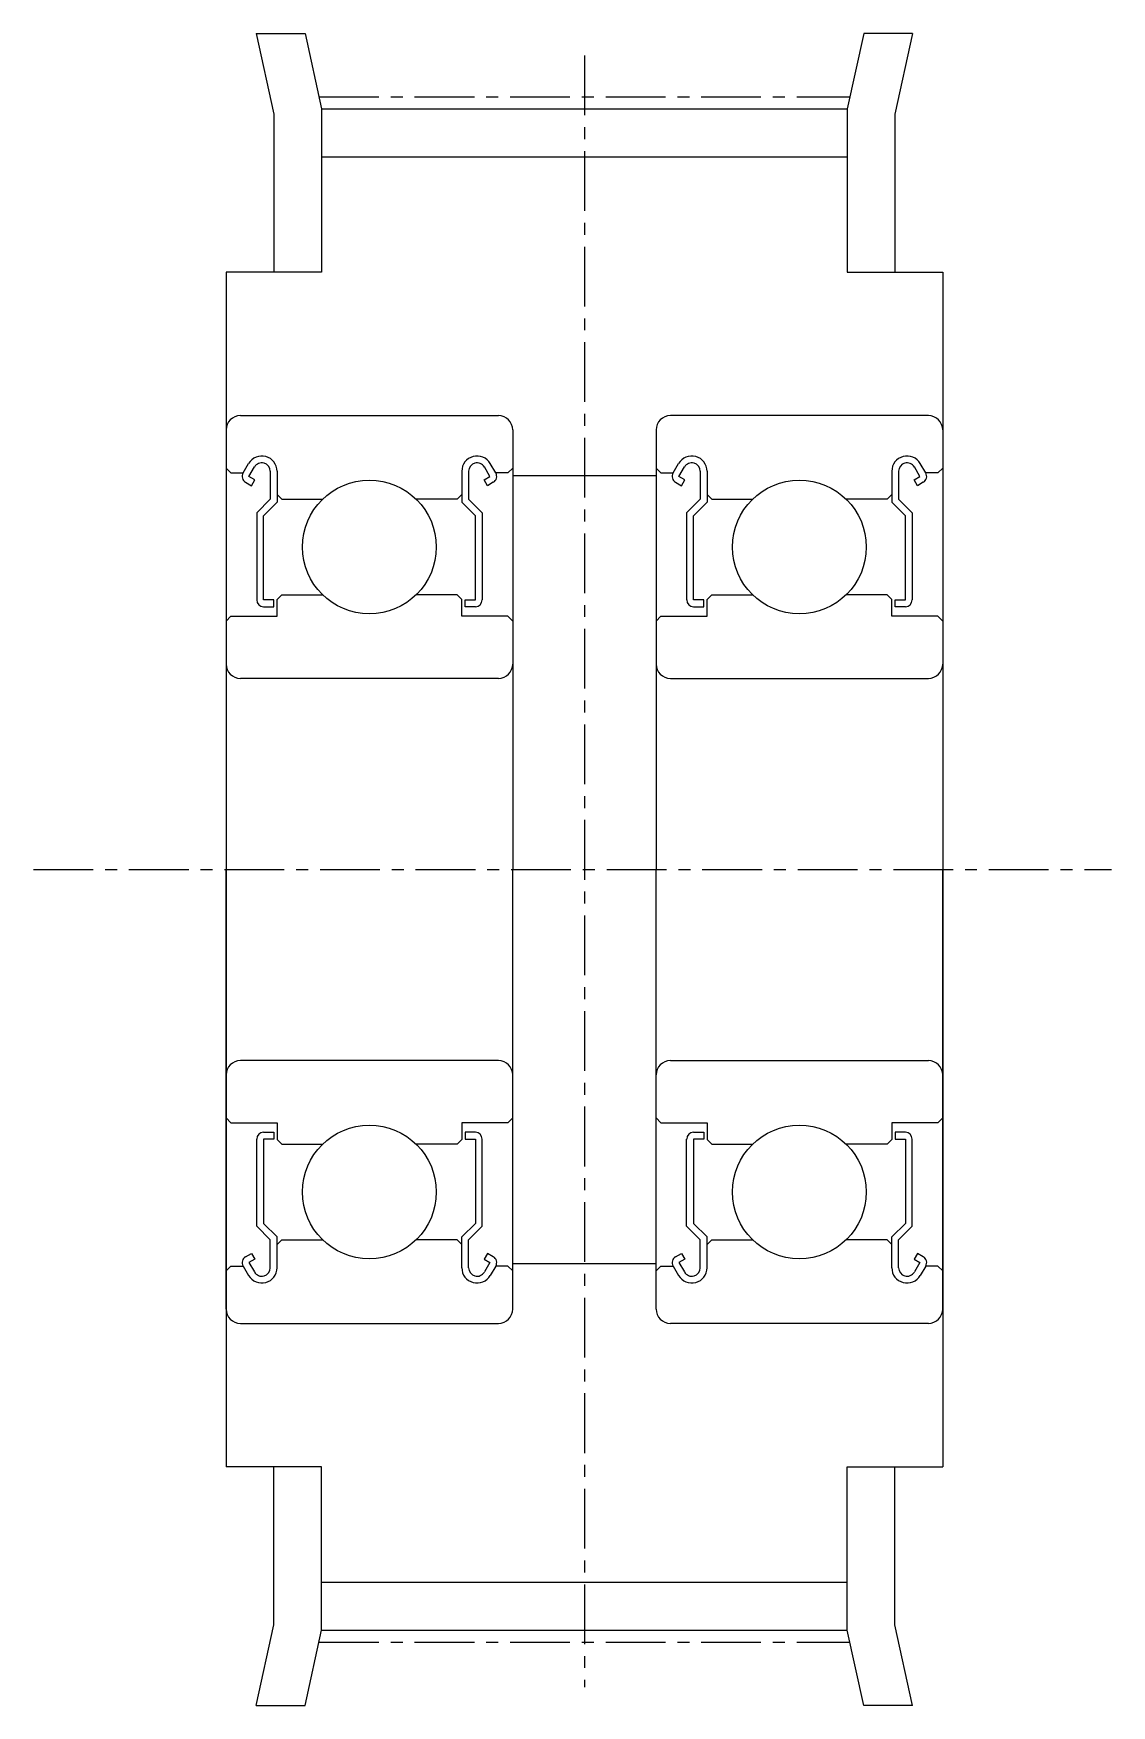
# Model space of a CAD drawing. Extents: x -286 to -133, y -61 to 69.
# Drawn here: x -155.58 to -133.02, y 34.41 to 69.41 of the extents above; entities outside this region: 2.
import ezdxf

# ---------------------------------------------------------------- set-up
doc = ezdxf.new("R2010")
doc.units = 0
doc.linetypes.add('CENTER', pattern=[2, 1.25, -0.25, 0.25, -0.25])
doc.layers.get('0').update_dxf_attribs({"linetype": 'CONTINUOUS'})
doc.layers.add('CENTER', color=1, linetype='CENTER')

msp = doc.modelspace()

# ---------------------------------------------------------------- linework, layer by layer
for p, q in [((-150.919, 69.414), (-149.895, 69.414)), ((-150.919, 69.414), (-150.551, 67.726)), ((-149.895, 69.414), (-149.551, 67.834)), ((-138.206, 69.414), (-138.551, 67.834)), ((-137.182, 69.414), (-138.206, 69.414)), ((-137.182, 69.414), (-137.551, 67.726)), ((-150.551, 67.726), (-150.551, 64.414)), ((-149.551, 67.834), (-149.551, 64.414)), ((-149.551, 67.834), (-138.551, 67.834)), ((-138.551, 67.834), (-138.551, 64.414)), ((-137.551, 67.726), (-137.551, 64.414)), ((-149.551, 66.834), (-138.551, 66.834)), ((-151.551, 64.414), (-151.551, 39.414)), ((-149.551, 64.414), (-151.551, 64.414)), ((-138.551, 64.414), (-136.551, 64.414)), ((-136.551, 64.414), (-136.551, 39.414)), ((-151.251, 61.414), (-145.851, 61.414)), ((-136.851, 61.414), (-142.251, 61.414)), ((-151.551, 61.114), (-151.551, 51.914)), ((-145.551, 61.114), (-145.551, 51.914)), ((-142.551, 61.114), (-142.551, 51.914)), ((-136.551, 61.114), (-136.551, 51.914)), ((-151.551, 60.314), (-151.451, 60.214)), ((-151.451, 60.214), (-151.195, 60.214)), ((-151.195, 60.214), (-151.079, 60.41)), ((-151.072, 60.143), (-150.956, 60.339)), ((-150.626, 60.25), (-150.626, 59.664)), ((-150.484, 60.25), (-150.484, 59.605)), ((-146.617, 60.25), (-146.617, 59.605)), ((-146.475, 60.25), (-146.475, 59.664)), ((-146.029, 60.143), (-146.145, 60.339)), ((-145.906, 60.214), (-146.022, 60.41)), ((-145.651, 60.214), (-145.906, 60.214)), ((-145.551, 60.314), (-145.651, 60.214)), ((-142.551, 60.314), (-142.451, 60.214)), ((-142.451, 60.214), (-142.195, 60.214)), ((-142.195, 60.214), (-142.079, 60.41)), ((-142.072, 60.143), (-141.956, 60.339)), ((-141.626, 60.25), (-141.626, 59.664)), ((-141.484, 60.25), (-141.484, 59.605)), ((-137.617, 60.25), (-137.617, 59.605)), ((-137.475, 60.25), (-137.475, 59.664)), ((-137.029, 60.143), (-137.145, 60.339)), ((-136.906, 60.214), (-137.022, 60.41)), ((-136.651, 60.214), (-136.906, 60.214)), ((-136.551, 60.314), (-136.651, 60.214)), ((-151.143, 60.019), (-151.02, 59.948)), ((-150.949, 60.072), (-151.072, 60.143)), ((-151.02, 59.948), (-150.949, 60.072)), ((-146.152, 60.072), (-146.029, 60.143)), ((-146.081, 59.948), (-146.152, 60.072)), ((-145.958, 60.019), (-146.081, 59.948)), ((-142.143, 60.019), (-142.02, 59.948)), ((-141.949, 60.072), (-142.072, 60.143)), ((-142.02, 59.948), (-141.949, 60.072)), ((-137.152, 60.072), (-137.029, 60.143)), ((-137.081, 59.948), (-137.152, 60.072)), ((-136.958, 60.019), (-137.081, 59.948)), ((-150.626, 59.664), (-150.911, 59.379)), ((-150.484, 59.605), (-150.768, 59.32)), ((-150.484, 59.764), (-150.384, 59.664)), ((-150.384, 59.664), (-149.53, 59.664)), ((-146.717, 59.664), (-147.571, 59.664)), ((-146.617, 59.764), (-146.717, 59.664)), ((-146.617, 59.605), (-146.333, 59.32)), ((-146.475, 59.664), (-146.191, 59.379)), ((-141.626, 59.664), (-141.911, 59.379)), ((-141.484, 59.605), (-141.768, 59.32)), ((-141.484, 59.764), (-141.384, 59.664)), ((-141.384, 59.664), (-140.53, 59.664)), ((-137.717, 59.664), (-138.571, 59.664)), ((-137.617, 59.764), (-137.717, 59.664)), ((-137.617, 59.605), (-137.333, 59.32)), ((-137.475, 59.664), (-137.191, 59.379)), ((-150.911, 59.379), (-150.911, 57.556)), ((-150.768, 57.556), (-150.768, 59.32)), ((-146.333, 57.556), (-146.333, 59.32)), ((-146.191, 59.379), (-146.191, 57.556)), ((-141.911, 59.379), (-141.911, 57.556)), ((-141.768, 57.556), (-141.768, 59.32)), ((-137.333, 57.556), (-137.333, 59.32)), ((-137.191, 59.379), (-137.191, 57.556)), ((-145.551, 58.814), (-145.551, 58.814)), ((-142.551, 58.814), (-142.551, 58.814)), ((-150.555, 57.556), (-150.768, 57.556)), ((-150.768, 57.414), (-150.555, 57.414)), ((-150.555, 57.414), (-150.555, 57.556)), ((-150.484, 57.564), (-150.384, 57.664)), ((-150.484, 57.214), (-150.484, 57.564)), ((-150.384, 57.664), (-149.53, 57.664)), ((-146.717, 57.664), (-147.571, 57.664)), ((-146.617, 57.564), (-146.717, 57.664)), ((-146.617, 57.214), (-146.617, 57.564)), ((-146.546, 57.414), (-146.546, 57.556)), ((-146.546, 57.556), (-146.333, 57.556)), ((-146.333, 57.414), (-146.546, 57.414)), ((-141.555, 57.556), (-141.768, 57.556)), ((-141.768, 57.414), (-141.555, 57.414)), ((-141.555, 57.414), (-141.555, 57.556)), ((-141.484, 57.564), (-141.384, 57.664)), ((-141.484, 57.214), (-141.484, 57.564)), ((-141.384, 57.664), (-140.53, 57.664)), ((-137.717, 57.664), (-138.571, 57.664)), ((-137.617, 57.564), (-137.717, 57.664)), ((-137.617, 57.214), (-137.617, 57.564)), ((-137.546, 57.556), (-137.333, 57.556)), ((-137.546, 57.414), (-137.546, 57.556)), ((-137.333, 57.414), (-137.546, 57.414)), ((-151.551, 57.114), (-151.451, 57.214)), ((-151.451, 57.214), (-150.484, 57.214)), ((-145.651, 57.214), (-146.617, 57.214)), ((-145.551, 57.114), (-145.651, 57.214)), ((-142.551, 57.114), (-142.451, 57.214)), ((-142.451, 57.214), (-141.484, 57.214)), ((-136.651, 57.214), (-137.617, 57.214)), ((-136.551, 57.114), (-136.651, 57.214)), ((-145.551, 56.514), (-145.55, 56.514)), ((-142.551, 56.514), (-142.551, 56.514)), ((-145.851, 55.914), (-151.251, 55.914)), ((-142.251, 55.914), (-136.851, 55.914)), ((-151.551, 42.714), (-151.551, 51.914)), ((-145.551, 42.714), (-145.551, 51.914)), ((-142.551, 42.714), (-142.551, 51.914)), ((-136.551, 42.714), (-136.551, 51.914)), ((-145.851, 47.914), (-151.251, 47.914)), ((-142.251, 47.914), (-136.851, 47.914)), ((-151.551, 46.714), (-151.451, 46.614)), ((-151.451, 46.614), (-150.484, 46.614)), ((-150.484, 46.614), (-150.484, 46.264)), ((-146.617, 46.614), (-146.617, 46.264)), ((-145.651, 46.614), (-146.617, 46.614)), ((-145.551, 46.714), (-145.651, 46.614)), ((-142.551, 46.714), (-142.451, 46.614)), ((-142.451, 46.614), (-141.484, 46.614)), ((-141.484, 46.614), (-141.484, 46.264)), ((-137.617, 46.614), (-137.617, 46.264)), ((-136.651, 46.614), (-137.617, 46.614)), ((-136.551, 46.714), (-136.651, 46.614)), ((-150.911, 44.448), (-150.911, 46.272)), ((-150.768, 46.414), (-150.555, 46.414)), ((-150.768, 46.272), (-150.768, 44.507)), ((-150.555, 46.272), (-150.768, 46.272)), ((-150.555, 46.414), (-150.555, 46.272)), ((-150.484, 46.264), (-150.384, 46.164)), ((-146.617, 46.264), (-146.717, 46.164)), ((-146.546, 46.414), (-146.546, 46.272)), ((-146.333, 46.414), (-146.546, 46.414)), ((-146.546, 46.272), (-146.333, 46.272)), ((-146.333, 46.272), (-146.333, 44.507)), ((-146.191, 44.448), (-146.191, 46.272)), ((-141.911, 44.448), (-141.911, 46.272)), ((-141.768, 46.414), (-141.555, 46.414)), ((-141.768, 46.272), (-141.768, 44.507)), ((-141.555, 46.272), (-141.768, 46.272)), ((-141.555, 46.414), (-141.555, 46.272)), ((-141.484, 46.264), (-141.384, 46.164)), ((-137.617, 46.264), (-137.717, 46.164)), ((-137.546, 46.414), (-137.546, 46.272)), ((-137.333, 46.414), (-137.546, 46.414)), ((-137.546, 46.272), (-137.333, 46.272)), ((-137.333, 46.272), (-137.333, 44.507)), ((-137.191, 44.448), (-137.191, 46.272)), ((-150.384, 46.164), (-149.53, 46.164)), ((-146.717, 46.164), (-147.571, 46.164)), ((-141.384, 46.164), (-140.53, 46.164)), ((-137.717, 46.164), (-138.571, 46.164)), ((-150.484, 44.223), (-150.768, 44.507)), ((-146.617, 44.223), (-146.333, 44.507)), ((-141.484, 44.223), (-141.768, 44.507)), ((-137.617, 44.223), (-137.333, 44.507)), ((-150.626, 44.164), (-150.911, 44.448)), ((-150.626, 43.577), (-150.626, 44.164)), ((-150.484, 43.577), (-150.484, 44.223)), ((-150.484, 44.064), (-150.384, 44.164)), ((-150.384, 44.164), (-149.53, 44.164)), ((-146.717, 44.164), (-147.571, 44.164)), ((-146.617, 44.064), (-146.717, 44.164)), ((-146.617, 43.577), (-146.617, 44.223)), ((-146.475, 44.164), (-146.191, 44.448)), ((-146.475, 43.577), (-146.475, 44.164)), ((-141.626, 44.164), (-141.911, 44.448)), ((-141.626, 43.577), (-141.626, 44.164)), ((-141.484, 43.577), (-141.484, 44.223)), ((-141.484, 44.064), (-141.384, 44.164)), ((-141.384, 44.164), (-140.53, 44.164)), ((-137.717, 44.164), (-138.571, 44.164)), ((-137.617, 44.064), (-137.717, 44.164)), ((-137.617, 43.577), (-137.617, 44.223)), ((-137.475, 44.164), (-137.191, 44.448)), ((-137.475, 43.577), (-137.475, 44.164)), ((-151.143, 43.808), (-151.02, 43.879)), ((-150.949, 43.756), (-151.072, 43.685)), ((-151.02, 43.879), (-150.949, 43.756)), ((-146.081, 43.879), (-146.152, 43.756)), ((-146.152, 43.756), (-146.029, 43.685)), ((-145.958, 43.808), (-146.081, 43.879)), ((-142.143, 43.808), (-142.02, 43.879)), ((-141.949, 43.756), (-142.072, 43.685)), ((-142.02, 43.879), (-141.949, 43.756)), ((-137.081, 43.879), (-137.152, 43.756)), ((-137.152, 43.756), (-137.029, 43.685)), ((-136.958, 43.808), (-137.081, 43.879)), ((-151.551, 43.514), (-151.451, 43.614)), ((-151.451, 43.614), (-151.195, 43.614)), ((-151.195, 43.614), (-151.079, 43.418)), ((-151.072, 43.685), (-150.956, 43.489)), ((-146.029, 43.685), (-146.145, 43.489)), ((-145.906, 43.614), (-146.022, 43.418)), ((-145.651, 43.614), (-145.906, 43.614)), ((-145.551, 43.514), (-145.651, 43.614)), ((-142.551, 43.514), (-142.451, 43.614)), ((-142.451, 43.614), (-142.195, 43.614)), ((-142.195, 43.614), (-142.079, 43.418)), ((-142.072, 43.685), (-141.956, 43.489)), ((-137.029, 43.685), (-137.145, 43.489)), ((-136.906, 43.614), (-137.022, 43.418)), ((-136.651, 43.614), (-136.906, 43.614)), ((-136.551, 43.514), (-136.651, 43.614)), ((-151.251, 42.414), (-145.851, 42.414)), ((-136.851, 42.414), (-142.251, 42.414)), ((-149.551, 39.414), (-151.551, 39.414)), ((-150.551, 36.102), (-150.551, 39.414)), ((-149.551, 35.994), (-149.551, 39.414)), ((-138.551, 35.994), (-138.551, 39.414)), ((-138.551, 39.414), (-136.551, 39.414)), ((-137.551, 36.102), (-137.551, 39.414)), ((-149.551, 36.994), (-138.551, 36.994)), ((-150.919, 34.414), (-150.551, 36.102)), ((-137.182, 34.414), (-137.551, 36.102)), ((-149.895, 34.414), (-149.551, 35.994)), ((-149.551, 35.994), (-138.551, 35.994)), ((-138.206, 34.414), (-138.551, 35.994)), ((-150.919, 34.414), (-149.895, 34.414)), ((-137.182, 34.414), (-138.206, 34.414))]:
    msp.add_line(p, q)
at = {"color": 7, "linetype": 'CONTINUOUS'}
for p, q in [((-145.551, 60.164), (-142.551, 60.164)), ((-145.551, 43.664), (-142.551, 43.664))]:
    msp.add_line(p, q, dxfattribs=at)
for centre in [(-148.551, 58.664), (-139.551, 58.664), (-148.551, 45.164), (-139.551, 45.164)]:
    msp.add_circle(centre, 1.4)
for centre, radius, start, end in [((-151.251, 61.114), 0.3, 90, 180), ((-145.851, 61.114), 0.3, 0, 90), ((-142.251, 61.114), 0.3, 90, 180), ((-136.851, 61.114), 0.3, 0, 90), ((-150.803, 60.25), 0.319, 0, 150.0003), ((-146.298, 60.25), 0.319, 29.9997, 180), ((-141.803, 60.25), 0.319, 0, 150.0003), ((-137.298, 60.25), 0.319, 29.9997, 180), ((-151.072, 60.143), 0.142, 149.9903, 240.0019), ((-150.803, 60.25), 0.177, 0, 150.0032), ((-146.298, 60.25), 0.177, 29.9968, 180), ((-146.029, 60.143), 0.142, 299.9981, 30.0097), ((-142.072, 60.143), 0.142, 149.9903, 240.0019), ((-141.803, 60.25), 0.177, 0, 150.0032), ((-137.298, 60.25), 0.177, 29.9968, 180), ((-137.029, 60.143), 0.142, 299.9981, 30.0097), ((-150.768, 57.556), 0.142, 180, 270), ((-146.333, 57.556), 0.142, 270, 359.9999), ((-141.768, 57.556), 0.142, 180, 270), ((-137.333, 57.556), 0.142, 270, 360), ((-151.251, 56.214), 0.3, 180, 270), ((-145.851, 56.214), 0.3, 270, 0), ((-142.251, 56.214), 0.3, 180, 270), ((-136.851, 56.214), 0.3, 270, 0), ((-151.251, 47.614), 0.3, 90, 180), ((-145.851, 47.614), 0.3, 0, 90), ((-142.251, 47.614), 0.3, 90, 180), ((-136.851, 47.614), 0.3, 0, 90), ((-150.768, 46.272), 0.142, 90, 179.9999), ((-146.333, 46.272), 0.142, 0.0001, 90), ((-141.768, 46.272), 0.142, 90, 179.9999), ((-137.333, 46.272), 0.142, 0.0001, 90), ((-151.072, 43.685), 0.142, 119.9981, 210.0097), ((-146.029, 43.685), 0.142, 329.9903, 60.0019), ((-142.072, 43.685), 0.142, 119.9981, 210.0097), ((-137.029, 43.685), 0.142, 329.9903, 60.0019), ((-150.803, 43.577), 0.319, 209.9997, 0), ((-150.803, 43.577), 0.177, 209.9968, 0), ((-146.298, 43.577), 0.319, 180, 330.0003), ((-146.298, 43.577), 0.177, 180, 330.0032), ((-141.803, 43.577), 0.319, 209.9997, 0), ((-141.803, 43.577), 0.177, 209.9968, 0), ((-137.298, 43.577), 0.319, 180, 330.0003), ((-137.298, 43.577), 0.177, 180, 330.0032), ((-151.251, 42.714), 0.3, 180, 270), ((-145.851, 42.714), 0.3, 270, 0), ((-142.251, 42.714), 0.3, 180, 270), ((-136.851, 42.714), 0.3, 270, 0)]:
    msp.add_arc(centre, radius, start, end)
at = {"layer": 'CENTER', "color": 1, "linetype": 'CENTER'}
for p, q in [((-144.051, 68.95), (-144.051, 34.801)), ((-149.605, 68.084), (-138.496, 68.084)), ((-155.584, 51.914), (-133.017, 51.914)), ((-149.605, 35.744), (-138.496, 35.744))]:
    msp.add_line(p, q, dxfattribs=at)

# ---------------------------------------------------------------- texts
at = {"color": 7, "linetype": 'CONTINUOUS'}
for s, p in [('AATFW50-MXL037-8', (-285.987, -49.998)), ('AATFW50-MXL037', (-285.987, -60.81))]:
    msp.add_text(s, height=6, dxfattribs=at).set_placement(p)

doc.saveas('drawing.dxf')
